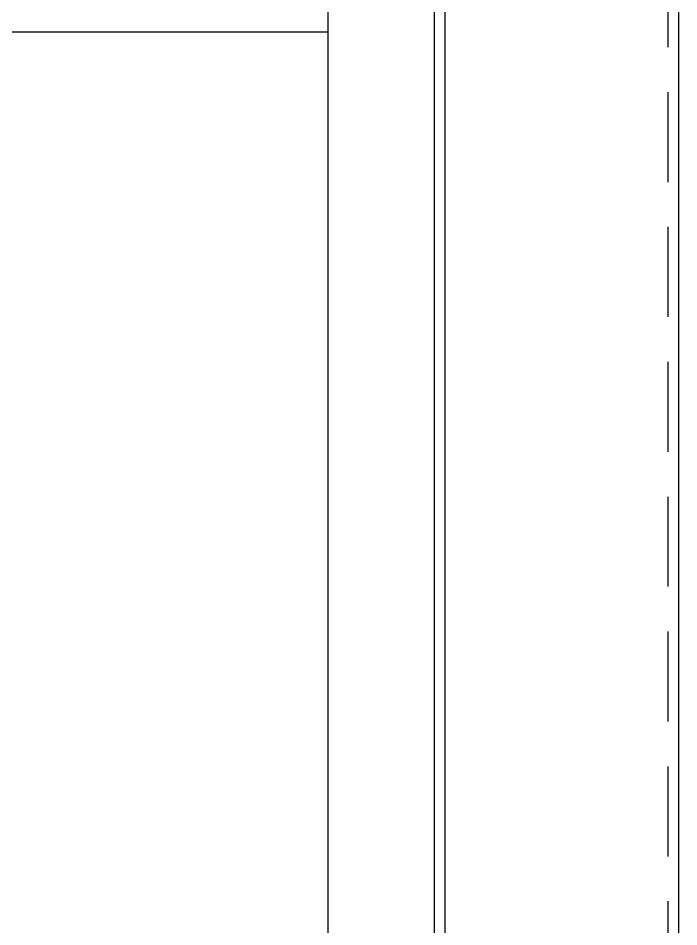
# Model space of a CAD drawing. Header units: millimetres. Extents: x 0 to 4783, y 0 to 3382.
# Drawn here: x 2775.5 to 2868.7, y 2274.7 to 2403.1 of the extents above; entities that cross this region are included whole.
import ezdxf

# ---------------------------------------------------------------- set-up
doc = ezdxf.new("R2010")
doc.units = ezdxf.units.MM
doc.linetypes.add('HIDDENX2', pattern=[19.05, 12.7, -6.35])

msp = doc.modelspace()

# ---------------------------------------------------------------- linework, layer by layer
at = {"color": 7}
for points in [[(2268.72, 1673.6), (2868.72, 1673.6), (2868.72, 2673.6), (2268.72, 2673.6)], [(2301.72, 1706), (2835.72, 1706), (2835.72, 2640.6), (2301.72, 2640.6)]]:
    msp.add_lwpolyline(points, close=True, dxfattribs=at)
at = {"color": 7, "linetype": 'HIDDENX2'}
msp.add_lwpolyline([(2270.22, 1675.1), (2867.22, 1675.1), (2867.22, 2672.1), (2270.22, 2672.1)], close=True, dxfattribs=at)
at = {"color": 3}
for points in [[(2303.22, 1707.5), (2834.22, 1707.5), (2834.22, 2639.1), (2303.22, 2639.1)], [(2318.22, 1739.6), (2819.22, 1739.6), (2819.22, 2602), (2318.22, 2602)]]:
    msp.add_lwpolyline(points, close=True, dxfattribs=at)
at = {"color": 8}
msp.add_lwpolyline([(2318.22, 2236.1), (2819.22, 2236.1), (2819.22, 2401.1), (2318.22, 2401.1)], close=True, dxfattribs=at)

doc.saveas('drawing.dxf')
